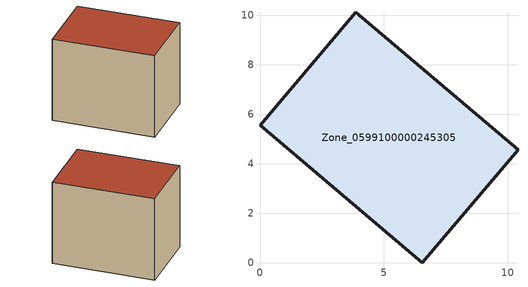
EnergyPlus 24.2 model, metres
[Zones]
Zone_0599100000245305
 floor ground (C_G): 0,5.55 3.86,10.12 10.42,4.57 6.55,0 z0
 wall outside (C_F): 3.86,10.12 0,5.55 6.55,0 10.42,4.57 3.86,10.12 z0:7.24
 roof outside (C_R): 6.55,0 10.42,4.57 3.86,10.12 0,5.55 z7.24
[BUILDING]
Pand.0599100000245305: North Axis=0; Terrain=City; Loads Convergence Tolerance Value=0.04; Temperature Convergence Tolerance Value=0.4; Solar Distribution=FullExterior; Maximum Number of Warmup Days=25; Minimum Number of Warmup Days=1
[Site:Location]
Rotterdam.The.Hague.AP_ZH_NLD Design_Conditions: Latitude=51.96; Longitude=4.45; Time Zone=1; Elevation=-4.5
[SITE:GROUNDTEMPERATURE:BUILDINGSURFACE]
18, 18, 18, 18, 18, 18, 18, 18, 18, 18, 18, 18
[MATERIAL] Thermal Absorptance=0.9; Solar Absorptance=0.7; Visible Absorptance=0.7
Name | Roughness | Thickness | Conductivity | Density | Specific Heat
G.TI.1946-1964 | MediumSmooth | 0.15 | 1 | 540 | 1210
F.TI.1946-1964 | Rough | 0.3 | 0.857143 | 1920 | 840
R.TI.1946-1964 | MediumRough | 0.2 | 0.277778 | 1500 | 1000
[CONSTRUCTION]
C_G: G.TI.1946-1964
C_F: F.TI.1946-1964
C_R: R.TI.1946-1964
[ZONE]
Zone_0599100000245305: Type=1; Multiplier=1; Ceiling Height=Autocalculate; Volume=Autocalculate; Floor Area=autocalculate; Part of Total Floor Area=Yes
[ZONEINFILTRATION:DESIGNFLOWRATE]
Infil_Zone_0599100000245305: Zone or ZoneList or Space or SpaceList=Zone_0599100000245305; Schedule=AlwaysOn; Design Flow Rate Calculation Method=Flow/Area; Flow Rate per Floor Area=0.003; Constant Term Coefficient=1; Temperature Term Coefficient=0; Velocity Term Coefficient=0; Velocity Squared Term Coefficient=0
[HVACTEMPLATE:ZONE:IDEALLOADSAIRSYSTEM]
Zone_0599100000245305: Maximum Heating Supply Air Temperature=50; Minimum Cooling Supply Air Temperature=13; Maximum Heating Supply Air Humidity Ratio=0.0156; Minimum Cooling Supply Air Humidity Ratio=0.0077; Heating Limit=NoLimit; Cooling Limit=NoLimit; Dehumidification Control Type=ConstantSensibleHeatRatio; Cooling Sensible Heat Ratio=0.7; Dehumidification Setpoint=60; Humidification Control Type=None; Humidification Setpoint=30; Outdoor Air Method=None; Outdoor Air Flow Rate per Person=0.00944; Outdoor Air Flow Rate per Zone Floor Area=0; Outdoor Air Flow Rate per Zone=0; Demand Controlled Ventilation Type=None; Outdoor Air Economizer Type=NoEconomizer; Heat Recovery Type=None; Sensible Heat Recovery Effectiveness=0.7; Latent Heat Recovery Effectiveness=0.65
[ZONECONTROL:THERMOSTAT]
ThermostatControl_Zone_0599100000245305: Zone or ZoneList=Zone_0599100000245305; Control Type Schedule=DualSetpointControlType; Control 1=Thermostat_Zone_0599100000245305; Temperature Difference Between Cutout And Setpoint=0
[THERMOSTATSETPOINT:DUALSETPOINT]
Thermostat_Zone_0599100000245305: Heating Setpoint Temperature Schedule=HeatingSetpoint_Zone_0599100000245305; Cooling Setpoint Temperature Schedule=CoolingSetpoint_Zone_0599100000245305
[SCHEDULE:COMPACT]
HeatingSetpoint_Zone_0599100000245305: Through: 12/31, For: AllDays, Until: 24:00, 21
CoolingSetpoint_Zone_0599100000245305: Through: 12/31, For: AllDays, Until: 24:00, 24
DualSetpointControlType: Through: 12/31, For: AllDays, Until: 24:00, 4
AlwaysOn: Through: 12/31, For: AllDays, Until: 24:00, 1
